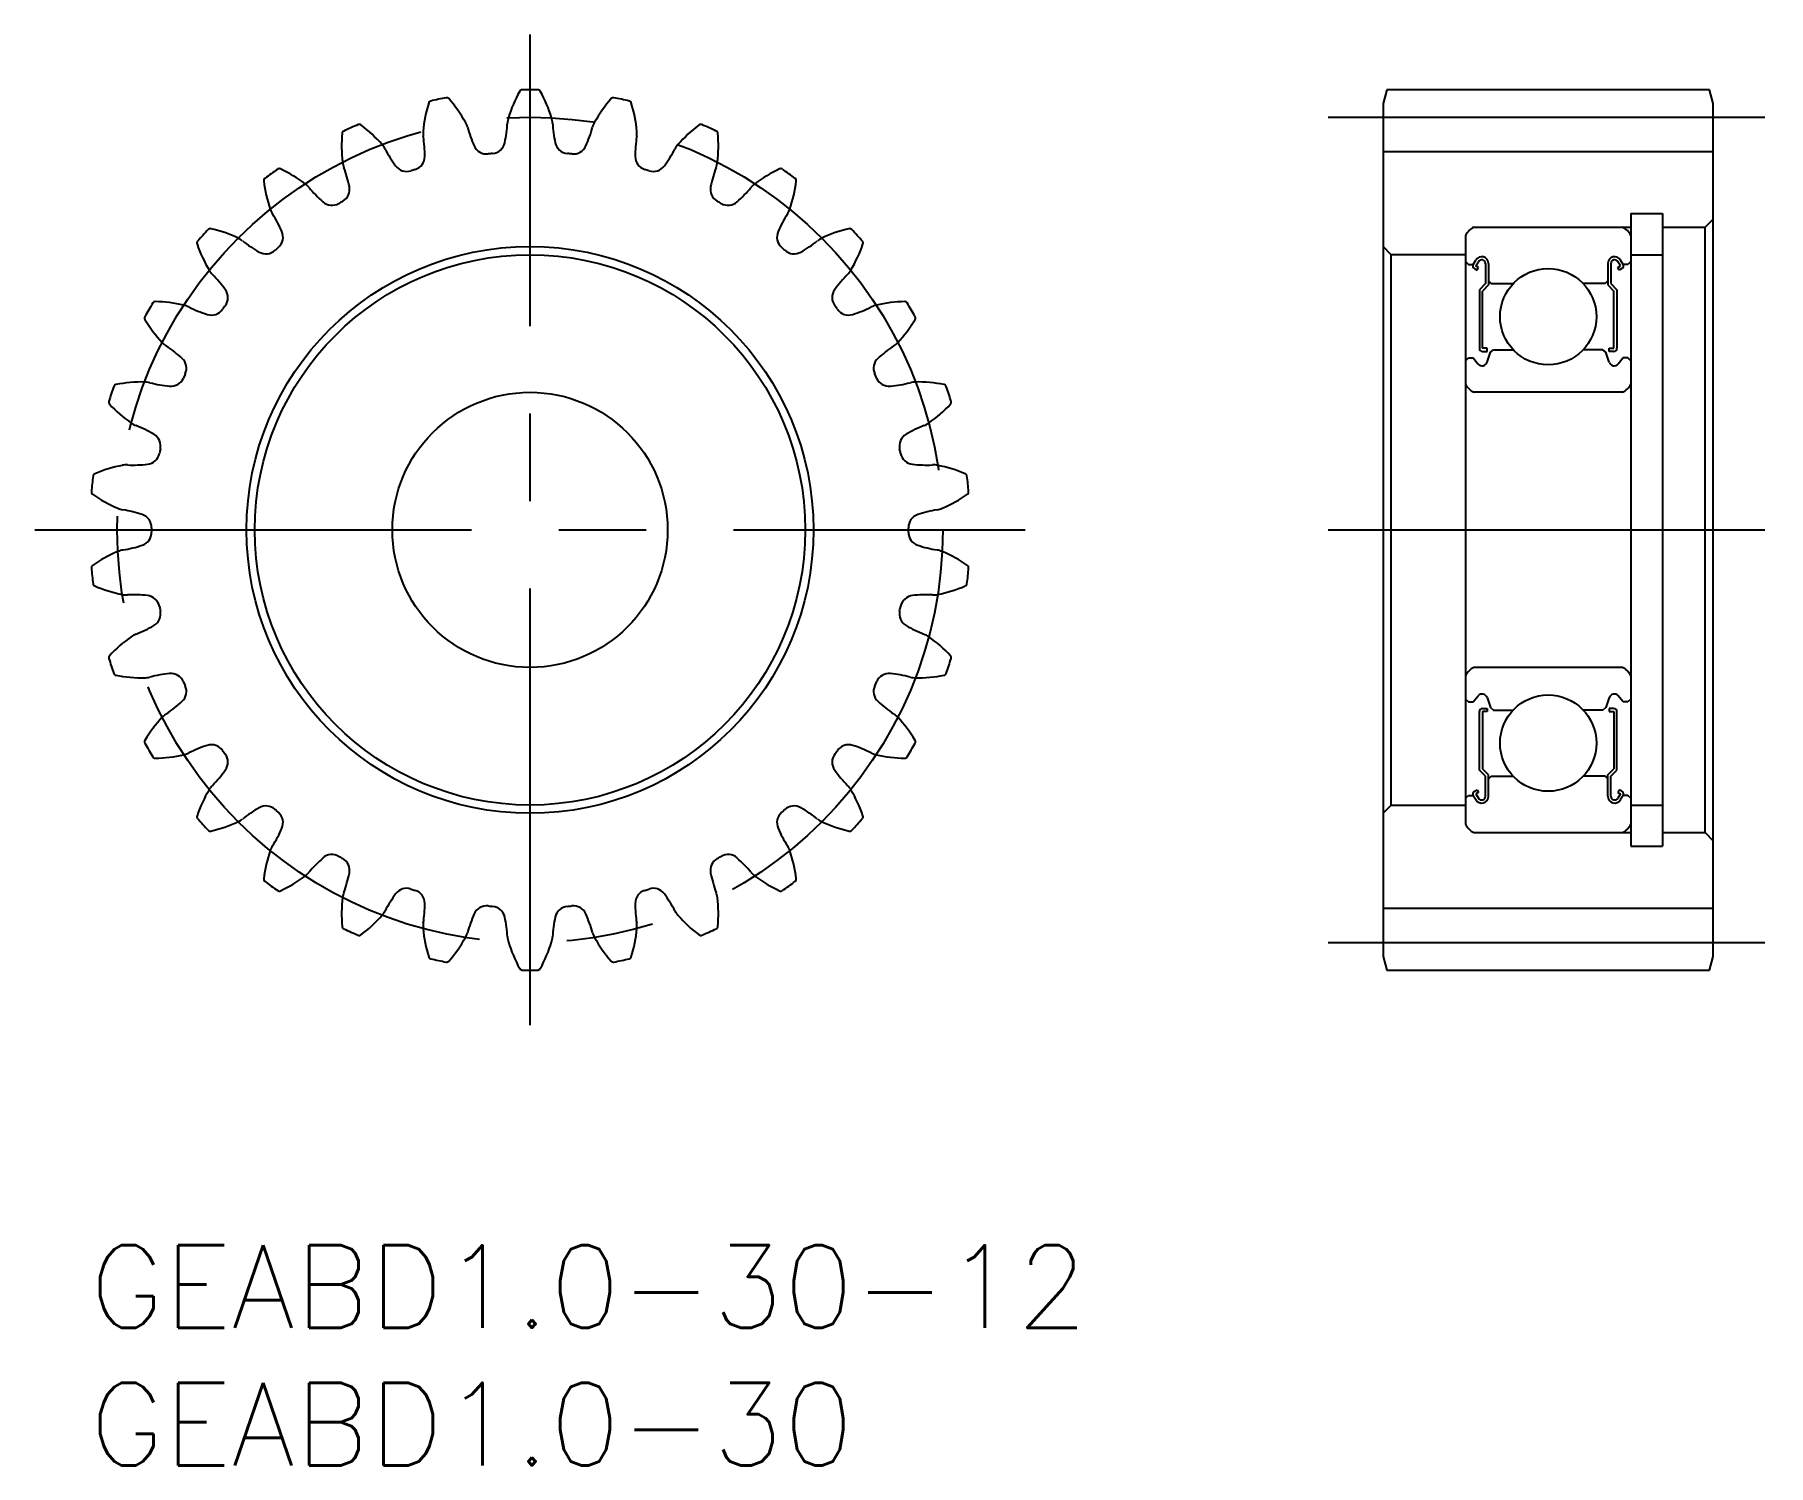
# Model space of a CAD drawing. Extents: x -2 to 61, y -8 to 44.
import ezdxf

# ---------------------------------------------------------------- set-up
doc = ezdxf.new("R2010")
doc.units = 0
doc.header["$LTSCALE"] = 0.5
doc.linetypes.add('CENTER', pattern=[50.8, 31.75, -6.35, 6.35, -6.35])
for name, color, linetype in [('MSM_CENTER', 1, 'CENTER'), ('MSM_CONTINUOUS', 7, 'CONTINUOUS'), ('MSM_PART_NUMBER', 7, 'CONTINUOUS')]:
    doc.layers.add(name, color=color, linetype=linetype)
doc.styles.get("Standard").update_dxf_attribs({"font": 'txt.shx', "height": 1, "bigfont": 'bigfont.shx'})

# ---------------------------------------------------------------- blocks, each defined once
blk = doc.blocks.new('*U3')
at = {"layer": 'MSM_PART_NUMBER'}
blk.add_text('GEABD1.0-30', height=3, dxfattribs=at).set_placement((0, -8))
blk = doc.blocks.new('*U4')
at = {"layer": 'MSM_PART_NUMBER'}
blk.add_text('GEABD1.0-30-12', height=3, dxfattribs=at).set_placement((0, -3))

msp = doc.modelspace()

# ---------------------------------------------------------------- linework, layer by layer
at = {"layer": 'MSM_CENTER'}
for p, q in [((16, 8), (16, 44)), ((45, 41), (61, 41)), ((-2, 26), (34, 26)), ((45, 26), (61, 26)), ((45, 11), (61, 11))]:
    msp.add_line(p, q, dxfattribs=at)
msp.add_circle((16, 26), 15, dxfattribs=at)
at = {"layer": 'MSM_CONTINUOUS'}
for p, q in [((47.134, 42), (47, 41.5)), ((58.866, 42), (47.134, 42)), ((59, 41.5), (58.866, 42)), ((47, 41.5), (47, 10.5)), ((59, 10.5), (59, 41.5)), ((47, 39.75), (59, 39.75)), ((56, 37.5), (56, 14.5)), ((56, 37.5), (57.15, 37.5)), ((57.15, 37.5), (57.15, 14.5)), ((59, 37.3), (58.7, 37)), ((50, 36.7), (50, 15.3)), ((50.3, 37), (56, 37)), ((57.15, 37), (58.7, 37)), ((58.7, 15), (58.7, 37)), ((47.3, 36), (47, 36.3)), ((50, 36), (47.3, 36)), ((47.3, 16), (47.3, 36)), ((56, 36), (57.15, 36)), ((50, 35.75), (50.1, 35.65)), ((50.1, 35.65), (50.278, 35.65)), ((50.278, 35.65), (50.368, 35.803)), ((50.318, 35.498), (50.415, 35.443)), ((50.374, 35.594), (50.465, 35.748)), ((50.47, 35.539), (50.374, 35.594)), ((50.415, 35.443), (50.47, 35.539)), ((50.722, 35.679), (50.722, 34.95)), ((50.833, 35.679), (50.833, 34.904)), ((55.167, 35.679), (55.167, 34.904)), ((55.278, 35.679), (55.278, 34.95)), ((55.53, 35.539), (55.626, 35.594)), ((55.585, 35.443), (55.53, 35.539)), ((55.626, 35.594), (55.535, 35.748)), ((55.682, 35.498), (55.585, 35.443)), ((55.722, 35.65), (55.632, 35.803)), ((55.9, 35.65), (55.722, 35.65)), ((56, 35.75), (55.9, 35.65)), ((50.722, 34.95), (50.5, 34.728)), ((50.5, 34.728), (50.5, 32.601)), ((50.833, 34.904), (50.611, 34.682)), ((50.611, 32.601), (50.611, 34.682)), ((50.833, 35.05), (50.933, 34.95)), ((50.933, 34.95), (51.726, 34.95)), ((55.067, 34.95), (54.274, 34.95)), ((55.167, 35.05), (55.067, 34.95)), ((55.167, 34.904), (55.389, 34.682)), ((55.278, 34.95), (55.5, 34.728)), ((55.389, 32.601), (55.389, 34.682)), ((55.5, 34.728), (55.5, 32.601)), ((50, 32.15), (50.1, 32.25)), ((50.1, 32.25), (50.278, 32.25)), ((50.278, 32.25), (50.454, 32.029)), ((50.778, 32.601), (50.611, 32.601)), ((50.611, 32.49), (50.778, 32.49)), ((50.778, 32.49), (50.778, 32.601)), ((50.778, 32.097), (50.908, 32.456)), ((50.908, 32.456), (51.008, 32.55)), ((51.008, 32.55), (51.726, 32.55)), ((54.992, 32.55), (54.274, 32.55)), ((55.092, 32.456), (54.992, 32.55)), ((55.222, 32.097), (55.092, 32.456)), ((55.222, 32.601), (55.389, 32.601)), ((55.222, 32.49), (55.222, 32.601)), ((55.389, 32.49), (55.222, 32.49)), ((55.722, 32.25), (55.546, 32.029)), ((55.9, 32.25), (55.722, 32.25)), ((56, 32.15), (55.9, 32.25)), ((55.7, 31), (50.3, 31)), ((55.7, 21), (50.3, 21)), ((50, 19.85), (50.1, 19.75)), ((50.1, 19.75), (50.278, 19.75)), ((50.278, 19.75), (50.454, 19.971)), ((50.778, 19.903), (50.908, 19.544)), ((50.908, 19.544), (51.008, 19.45)), ((55.092, 19.544), (54.992, 19.45)), ((55.222, 19.903), (55.092, 19.544)), ((55.722, 19.75), (55.546, 19.971)), ((55.9, 19.75), (55.722, 19.75)), ((56, 19.85), (55.9, 19.75)), ((50.5, 17.272), (50.5, 19.399)), ((50.611, 19.51), (50.778, 19.51)), ((50.611, 19.399), (50.611, 17.318)), ((50.778, 19.399), (50.611, 19.399)), ((50.778, 19.51), (50.778, 19.399)), ((51.008, 19.45), (51.726, 19.45)), ((54.992, 19.45), (54.274, 19.45)), ((55.222, 19.51), (55.222, 19.399)), ((55.389, 19.51), (55.222, 19.51)), ((55.222, 19.399), (55.389, 19.399)), ((55.389, 19.399), (55.389, 17.318)), ((55.5, 17.272), (55.5, 19.399)), ((50.722, 17.05), (50.5, 17.272)), ((50.833, 17.096), (50.611, 17.318)), ((50.722, 16.321), (50.722, 17.05)), ((50.833, 16.321), (50.833, 17.096)), ((50.833, 16.95), (50.933, 17.05)), ((50.933, 17.05), (51.726, 17.05)), ((55.067, 17.05), (54.274, 17.05)), ((55.167, 16.95), (55.067, 17.05)), ((55.167, 17.096), (55.389, 17.318)), ((55.167, 16.321), (55.167, 17.096)), ((55.278, 17.05), (55.5, 17.272)), ((55.278, 16.321), (55.278, 17.05)), ((50.318, 16.502), (50.415, 16.557)), ((50.47, 16.461), (50.374, 16.406)), ((50.374, 16.406), (50.465, 16.252)), ((50.415, 16.557), (50.47, 16.461)), ((55.585, 16.557), (55.53, 16.461)), ((55.53, 16.461), (55.626, 16.406)), ((55.626, 16.406), (55.535, 16.252)), ((55.682, 16.502), (55.585, 16.557)), ((47, 15.7), (47.3, 16)), ((47.3, 16), (50, 16)), ((50, 16.25), (50.1, 16.35)), ((50.1, 16.35), (50.278, 16.35)), ((50.278, 16.35), (50.368, 16.197)), ((55.722, 16.35), (55.632, 16.197)), ((55.9, 16.35), (55.722, 16.35)), ((56, 16.25), (55.9, 16.35)), ((56, 16), (57.15, 16)), ((50.3, 15), (56, 15)), ((56, 14.5), (57.15, 14.5)), ((57.15, 15), (58.7, 15)), ((58.7, 15), (59, 14.7)), ((47, 12.25), (59, 12.25)), ((47, 10.5), (47.134, 10)), ((58.866, 10), (59, 10.5)), ((47.134, 10), (58.866, 10))]:
    msp.add_line(p, q, dxfattribs=at)
for centre, radius in [((16, 26), 10.3), ((16, 26), 10), ((53, 33.75), 1.75), ((16, 26), 5), ((53, 18.25), 1.75)]:
    msp.add_circle(centre, radius, dxfattribs=at)
for centre, radius, start, end in [((12.414, 41.49), 0.1, 103.03354, 162.94301), ((16, 26), 16, 100.9665, 103.0335), ((12.975, 41.61), 0.1, 41.05699, 100.9665), ((9.28, 38.391), 5, 29, 41.05699), ((19.996, 39.518), 5, 150.94301, 163), ((15.713, 41.897), 0.1, 91.0335, 150.94301), ((16, 26), 16, 88.9665, 91.0335), ((16.287, 41.897), 0.1, 29.057, 88.9665), ((12.004, 39.518), 5, 17, 29.05699), ((22.72, 38.391), 5, 138.94301, 151), ((19.025, 41.61), 0.1, 79.0335, 138.94301), ((16, 26), 16, 76.9665, 79.0335), ((19.586, 41.49), 0.1, 17.057, 76.9665), ((17.099, 40.053), 5, 162.94301, 175), ((16, 40.739), 0.821, 162.99999, 176.59377), ((16, 40.739), 0.821, 3.40623, 17.00001), ((14.901, 40.053), 5, 5, 17.05699), ((14.153, 39.974), 5, 174.94301, 187), ((9.272, 40.406), 0.1, 115.03354, 174.94301), ((16, 26), 16, 112.9665, 115.0335), ((9.796, 40.64), 0.1, 53.057, 112.9665), ((6.851, 36.723), 5, 41, 53.05699), ((12.935, 40.417), 0.821, 174.99999, 188.59377), ((12.935, 40.417), 0.821, 15.40623, 29.00001), ((18.176, 41.865), 4.615, 195.44627, 204.42293), ((10.574, 41.066), 4.615, 347.57707, 356.55373), ((21.426, 41.066), 4.615, 183.44627, 192.42293), ((13.824, 41.865), 4.615, 335.57707, 344.55373), ((19.065, 40.417), 0.821, 150.99999, 164.59377), ((19.065, 40.417), 0.821, 351.40623, 5.00001), ((25.149, 36.723), 5, 126.94301, 139), ((22.204, 40.64), 0.1, 67.0335, 126.94301), ((16, 26), 16, 64.9665, 67.0335), ((22.728, 40.406), 0.1, 5.057, 64.9665), ((17.847, 39.974), 5, 353, 5.05699), ((10.005, 39.465), 0.821, 27.40623, 41.00001), ((14.83, 41.97), 4.615, 207.44627, 216.42293), ((7.56, 39.608), 4.615, 359.57707, 8.55373), ((14.428, 40.163), 0.5, 204.42293, 276.33167), ((14.593, 40.18), 0.5, 275.66833, 347.57707), ((17.407, 40.18), 0.5, 192.42293, 264.33167), ((17.572, 40.163), 0.5, 263.66833, 335.57707), ((24.44, 39.608), 4.615, 171.44627, 180.42293), ((17.17, 41.97), 4.615, 323.57707, 332.55373), ((21.995, 39.465), 0.821, 138.99999, 152.59377), ((16, 26), 16, 124.9665, 127.0335), ((6.888, 39.03), 0.1, 65.05699, 124.9665), ((4.821, 34.587), 5, 53, 65.05699), ((10.005, 39.465), 0.821, 186.99999, 200.59377), ((4.915, 37.556), 4.615, 11.57707, 20.55373), ((11.518, 39.527), 0.5, 216.42293, 288.33167), ((16, 26), 13.75, 107.66833, 108.33167), ((11.675, 39.578), 0.5, 287.66833, 359.57707), ((16, 26), 13.75, 95.66833, 96.33167), ((16, 26), 13.75, 83.66833, 84.33167), ((20.325, 39.578), 0.5, 180.42293, 252.33166), ((16, 26), 13.75, 71.66833, 72.33167), ((20.482, 39.527), 0.5, 251.66833, 323.57707), ((27.085, 37.556), 4.615, 159.44627, 168.42293), ((21.995, 39.465), 0.821, 339.40623, 353.00001), ((27.179, 34.587), 5, 114.94301, 127), ((25.112, 39.03), 0.1, 55.03348, 114.94301), ((16, 26), 16, 52.9665, 55.0335), ((6.424, 38.693), 0.1, 127.03354, 186.94301), ((11.288, 39.285), 5, 186.94301, 199), ((7.336, 37.924), 0.821, 39.40623, 53.00001), ((11.535, 41.378), 4.615, 219.44627, 228.42293), ((8.947, 38.382), 0.5, 299.66833, 11.57707), ((23.053, 38.382), 0.5, 168.42293, 240.33167), ((20.465, 41.378), 4.615, 311.57707, 320.55373), ((24.664, 37.924), 0.821, 126.99999, 140.59377), ((20.712, 39.285), 5, 341, 353.05699), ((25.576, 38.693), 0.1, 353.057, 52.9665), ((8.804, 38.299), 0.5, 228.42293, 300.33167), ((16, 26), 13.75, 119.66833, 120.33167), ((16, 26), 13.75, 59.66833, 60.33167), ((23.196, 38.299), 0.5, 239.66833, 311.57707), ((7.336, 37.924), 0.821, 198.99999, 212.59377), ((2.755, 34.999), 4.615, 23.57707, 32.55373), ((29.245, 34.999), 4.615, 147.44627, 156.42293), ((24.664, 37.924), 0.821, 327.40623, 341.00001), ((16, 26), 16, 136.9665, 139.0335), ((4.378, 36.851), 0.1, 77.05699, 136.9665), ((3.28, 32.075), 5, 65, 77.05699), ((5.046, 35.863), 0.821, 51.40623, 65.00001), ((6.526, 36.645), 0.5, 311.66833, 23.57707), ((25.474, 36.645), 0.5, 156.42293, 228.33167), ((26.954, 35.863), 0.821, 114.99999, 128.59377), ((28.72, 32.075), 5, 102.94301, 115), ((27.622, 36.851), 0.1, 43.03348, 102.94301), ((16, 26), 16, 40.9665, 43.0335), ((50.547, 36.453), 0.6, 114.29581, 155.70419), ((55.453, 36.453), 0.6, 24.29533, 65.70471), ((3.994, 36.424), 0.1, 139.03353, 198.94301), ((8.629, 38.015), 5, 198.94301, 211), ((8.435, 40.114), 4.615, 231.44627, 240.42293), ((6.404, 36.534), 0.5, 240.42293, 312.33167), ((16, 26), 13.75, 131.66833, 132.33167), ((16, 26), 13.75, 47.66833, 48.33167), ((25.596, 36.534), 0.5, 227.66833, 299.57707), ((23.565, 40.114), 4.615, 299.57707, 308.55373), ((23.371, 38.015), 5, 329, 341.05699), ((28.006, 36.424), 0.1, 341.057, 40.9665), ((50.584, 35.679), 0.249, 0, 150.00008), ((55.416, 35.679), 0.249, 30, 179.99995), ((5.046, 35.863), 0.821, 210.99999, 224.59377), ((1.173, 32.048), 4.615, 35.57707, 44.55373), ((30.827, 32.048), 4.615, 135.44627, 144.42293), ((26.954, 35.863), 0.821, 315.40623, 329.00001), ((50.374, 35.594), 0.111, 149.99957, 239.99994), ((50.584, 35.679), 0.138, 0, 150.00029), ((55.416, 35.679), 0.138, 29.99988, 179.99995), ((55.626, 35.594), 0.111, 299.99976, 30.00038), ((4.52, 34.443), 0.5, 323.66833, 35.57707), ((27.48, 34.443), 0.5, 144.42293, 216.33167), ((16, 26), 16, 148.9665, 151.0335), ((2.376, 34.197), 0.1, 89.05699, 148.9665), ((2.295, 29.298), 5, 77, 89.05699), ((3.235, 33.37), 0.821, 63.40623, 77.00001), ((5.666, 38.232), 4.615, 243.44627, 252.42293), ((16, 26), 13.75, 143.66833, 144.33167), ((16, 26), 13.75, 35.66833, 36.33167), ((26.334, 38.232), 4.615, 287.57707, 296.55373), ((28.765, 33.37), 0.821, 102.99999, 116.59377), ((29.705, 29.298), 5, 90.94301, 103), ((29.624, 34.197), 0.1, 31.03348, 90.94301), ((16, 26), 16, 28.9665, 31.0335), ((2.089, 33.7), 0.1, 151.03353, 210.94301), ((6.292, 36.22), 5, 210.94301, 223), ((4.423, 34.309), 0.5, 252.42293, 324.33167), ((27.577, 34.309), 0.5, 215.66833, 287.57707), ((25.708, 36.22), 5, 317, 329.05699), ((29.911, 33.7), 0.1, 329.05699, 28.9665), ((3.235, 33.37), 0.821, 222.99999, 236.59377), ((28.765, 33.37), 0.821, 303.40623, 317.00001), ((0.24, 28.833), 4.615, 47.57707, 56.55373), ((3.016, 31.871), 0.5, 335.66833, 47.57707), ((28.984, 31.871), 0.5, 132.42292, 204.33167), ((31.76, 28.833), 4.615, 123.44627, 132.42293), ((50.611, 32.601), 0.111, 179.99995, 270.00049), ((55.389, 32.601), 0.111, 269.99976, 0), ((2.949, 31.721), 0.5, 264.42292, 336.33167), ((16, 26), 13.75, 155.66833, 156.33167), ((16, 26), 13.75, 23.66833, 24.33167), ((29.051, 31.721), 0.5, 203.66836, 275.57707), ((50.599, 32.151), 0.186, 219.99989, 343.15308), ((55.401, 32.151), 0.186, 196.84676, 320), ((16, 26), 16, 160.9665, 163.0335), ((0.969, 31.185), 0.1, 101.05699, 160.9665), ((1.909, 26.376), 5, 89, 101.05699), ((1.982, 30.555), 0.821, 75.40623, 89.00001), ((3.349, 35.816), 4.615, 255.44627, 264.42293), ((28.651, 35.816), 4.615, 275.57707, 284.55373), ((30.018, 30.555), 0.821, 90.99999, 104.59377), ((30.091, 26.376), 5, 78.94301, 91), ((31.031, 31.185), 0.1, 19.03351, 78.94301), ((16, 26), 16, 16.9665, 19.0335), ((50.547, 31.547), 0.6, 204.29527, 245.70473), ((55.453, 31.547), 0.6, 294.29517, 335.70459), ((0.792, 30.64), 0.1, 163.03353, 222.94301), ((4.379, 33.978), 5, 222.94301, 235), ((27.621, 33.978), 5, 305, 317.05699), ((31.208, 30.64), 0.1, 317.057, 16.9665), ((1.982, 30.555), 0.821, 234.99999, 248.59377), ((-0.005, 25.495), 4.615, 59.57707, 68.55373), ((32.005, 25.495), 4.615, 111.44627, 120.42293), ((30.018, 30.555), 0.821, 291.40623, 305.00001), ((2.079, 29.043), 0.5, 347.66833, 59.57707), ((29.921, 29.043), 0.5, 120.42292, 192.33167), ((1.341, 27.541), 0.821, 87.40623, 101.00001), ((1.584, 32.972), 4.615, 267.44627, 276.42293), ((2.044, 28.882), 0.5, 276.42292, 348.33167), ((16, 26), 13.75, 167.66833, 168.33167), ((16, 26), 13.75, 11.66833, 12.33167), ((29.956, 28.882), 0.5, 191.66836, 263.57707), ((30.416, 32.972), 4.615, 263.57707, 272.55373), ((30.659, 27.541), 0.821, 78.99999, 92.59377), ((16, 26), 16, 172.9665, 175.0335), ((0.22, 27.947), 0.1, 113.05699, 172.9665), ((2.139, 23.438), 5, 101, 113.05699), ((29.861, 23.438), 5, 66.94301, 79), ((31.78, 27.947), 0.1, 7.03351, 66.94301), ((16, 26), 16, 4.9665, 7.0335), ((0.16, 27.377), 0.1, 175.03353, 234.94301), ((2.974, 31.388), 5, 234.94301, 247), ((29.026, 31.388), 5, 293, 305.05699), ((31.84, 27.377), 0.1, 305.057, 4.9665), ((1.341, 27.541), 0.821, 246.99999, 260.59377), ((0.45, 22.178), 4.615, 71.57707, 80.55373), ((1.75, 26.082), 0.5, 359.66833, 71.57707), ((30.25, 26.082), 0.5, 108.42292, 180.33167), ((31.55, 22.178), 4.615, 99.44627, 108.42293), ((30.659, 27.541), 0.821, 279.40623, 293.00001), ((1.75, 25.918), 0.5, 288.42292, 0.33167), ((16, 26), 13.75, 179.66833, 180.33167), ((16, 26), 13.75, 359.66833, 0.33167), ((30.25, 25.918), 0.5, 179.66836, 251.57707), ((2.974, 20.612), 5, 113, 125.05699), ((1.341, 24.459), 0.821, 99.40623, 113.00001), ((0.45, 29.822), 4.615, 279.44627, 288.42293), ((31.55, 29.822), 4.615, 251.57707, 260.55373), ((30.659, 24.459), 0.821, 66.99999, 80.59377), ((29.026, 20.612), 5, 54.94301, 67), ((0.16, 24.623), 0.1, 125.05699, 184.9665), ((16, 26), 16, 184.9665, 187.0335), ((16, 26), 16, 352.9665, 355.0335), ((31.84, 24.623), 0.1, 355.03352, 54.94301), ((0.22, 24.053), 0.1, 187.03353, 246.94301), ((2.139, 28.562), 5, 246.94301, 259), ((29.861, 28.562), 5, 281, 293.05699), ((31.78, 24.053), 0.1, 293.057, 352.9665), ((1.341, 24.459), 0.821, 258.99999, 272.59377), ((1.584, 19.028), 4.615, 83.57707, 92.55373), ((2.044, 23.118), 0.5, 11.66833, 83.57707), ((29.956, 23.118), 0.5, 96.42292, 168.33167), ((30.416, 19.028), 4.615, 87.44627, 96.42293), ((30.659, 24.459), 0.821, 267.40623, 281.00001), ((2.079, 22.957), 0.5, 300.42293, 12.33167), ((16, 26), 13.75, 191.66833, 192.33167), ((29.921, 22.957), 0.5, 167.66836, 239.57707), ((16, 26), 13.75, 347.66833, 348.33167), ((4.379, 18.022), 5, 125, 137.05699), ((1.982, 21.445), 0.821, 111.40623, 125.00001), ((-0.005, 26.505), 4.615, 291.44627, 300.42293), ((32.005, 26.505), 4.615, 239.57707, 248.55373), ((30.018, 21.445), 0.821, 54.99999, 68.59377), ((27.621, 18.022), 5, 42.94301, 55), ((0.792, 21.36), 0.1, 137.057, 196.9665), ((31.208, 21.36), 0.1, 343.03352, 42.94301), ((16, 26), 16, 196.9665, 199.0335), ((16, 26), 16, 340.9665, 343.0335), ((50.547, 20.453), 0.6, 114.29527, 155.70473), ((55.453, 20.453), 0.6, 24.29541, 65.70483), ((0.969, 20.815), 0.1, 199.03353, 258.94301), ((1.909, 25.624), 5, 258.94301, 271), ((1.982, 21.445), 0.821, 270.99999, 284.59377), ((3.349, 16.184), 4.615, 95.57707, 104.55373), ((2.949, 20.279), 0.5, 23.66833, 95.57707), ((3.016, 20.129), 0.5, 312.42292, 24.33167), ((16, 26), 13.75, 203.66833, 204.33167), ((28.984, 20.129), 0.5, 155.66833, 227.57707), ((16, 26), 13.75, 335.66833, 336.33167), ((29.051, 20.279), 0.5, 84.42292, 156.33167), ((28.651, 16.184), 4.615, 75.44627, 84.42293), ((30.018, 21.445), 0.821, 255.40623, 269.00001), ((30.091, 25.624), 5, 269, 281.05699), ((31.031, 20.815), 0.1, 281.057, 340.9665), ((0.24, 23.167), 4.615, 303.44627, 312.42293), ((31.76, 23.167), 4.615, 227.57707, 236.55373), ((50.599, 19.849), 0.186, 16.84692, 140.00011), ((55.401, 19.849), 0.186, 40, 163.15324), ((6.292, 15.78), 5, 137, 149.05699), ((3.235, 18.63), 0.821, 123.40623, 137.00001), ((28.765, 18.63), 0.821, 42.99999, 56.59377), ((25.708, 15.78), 5, 30.94301, 43), ((50.611, 19.399), 0.111, 89.99951, 180.00005), ((55.389, 19.399), 0.111, 0, 90.00024), ((2.089, 18.3), 0.1, 149.057, 208.9665), ((29.911, 18.3), 0.1, 331.03352, 30.94301), ((16, 26), 16, 208.9665, 211.0335), ((2.376, 17.803), 0.1, 211.03346, 270.94301), ((2.295, 22.702), 5, 270.94301, 283), ((3.235, 18.63), 0.821, 282.99999, 296.59377), ((5.666, 13.768), 4.615, 107.57707, 116.55373), ((4.423, 17.691), 0.5, 35.66833, 107.57707), ((16, 26), 13.75, 215.66833, 216.33167), ((4.52, 17.557), 0.5, 324.42293, 36.33167), ((27.48, 17.557), 0.5, 143.66833, 215.57707), ((16, 26), 13.75, 323.66833, 324.33167), ((27.577, 17.691), 0.5, 72.42292, 144.33167), ((26.334, 13.768), 4.615, 63.44627, 72.42293), ((28.765, 18.63), 0.821, 243.40623, 257.00001), ((29.705, 22.702), 5, 257, 269.05699), ((29.624, 17.803), 0.1, 269.057, 328.9665), ((16, 26), 16, 328.9665, 331.0335), ((1.173, 19.952), 4.615, 315.44627, 324.42293), ((30.827, 19.952), 4.615, 215.57707, 224.55373), ((8.629, 13.985), 5, 149, 161.05699), ((5.046, 16.137), 0.821, 135.40623, 149.00001), ((26.954, 16.137), 0.821, 30.99999, 44.59377), ((23.371, 13.985), 5, 18.94301, 31), ((50.374, 16.406), 0.111, 120.00006, 210.00043), ((55.626, 16.406), 0.111, 329.99962, 60.00024), ((8.435, 11.886), 4.615, 119.57707, 128.55373), ((6.404, 15.466), 0.5, 47.66833, 119.57707), ((16, 26), 13.75, 227.66833, 228.33167), ((16, 26), 13.75, 311.66833, 312.33167), ((25.596, 15.466), 0.5, 60.42293, 132.33167), ((23.565, 11.886), 4.615, 51.44627, 60.42293), ((50.584, 16.321), 0.249, 209.99992, 0), ((50.584, 16.321), 0.138, 209.99971, 0), ((55.416, 16.321), 0.249, 180.00005, 330), ((55.416, 16.321), 0.138, 180.00005, 330.00012), ((3.994, 15.576), 0.1, 161.057, 220.9665), ((16, 26), 16, 220.9665, 223.0335), ((3.28, 19.925), 5, 282.94301, 295), ((5.046, 16.137), 0.821, 294.99999, 308.59377), ((2.755, 17.001), 4.615, 327.44627, 336.42293), ((6.526, 15.355), 0.5, 336.42292, 48.33167), ((25.474, 15.355), 0.5, 131.66833, 203.57707), ((29.245, 17.001), 4.615, 203.57707, 212.55373), ((26.954, 16.137), 0.821, 231.40623, 245.00001), ((28.72, 19.925), 5, 245, 257.05699), ((16, 26), 16, 316.9665, 319.0335), ((28.006, 15.576), 0.1, 319.03352, 18.94301), ((50.547, 15.547), 0.6, 204.29581, 245.70419), ((55.453, 15.547), 0.6, 294.29529, 335.70467), ((4.378, 15.149), 0.1, 223.03346, 282.94301), ((7.336, 14.076), 0.821, 147.40623, 161.00001), ((24.664, 14.076), 0.821, 18.99999, 32.59377), ((27.622, 15.149), 0.1, 257.057, 316.9665), ((11.288, 12.715), 5, 161, 173.05699), ((11.535, 10.622), 4.615, 131.57707, 140.55373), ((8.804, 13.701), 0.5, 59.66833, 131.57707), ((16, 26), 13.75, 239.66833, 240.33167), ((8.947, 13.618), 0.5, 348.42293, 60.33167), ((23.053, 13.618), 0.5, 119.66833, 191.57707), ((16, 26), 13.75, 299.66833, 300.33167), ((23.196, 13.701), 0.5, 48.42293, 120.33167), ((20.465, 10.622), 4.615, 39.44627, 48.42293), ((20.712, 12.715), 5, 6.94301, 19), ((6.424, 13.307), 0.1, 173.057, 232.9665), ((4.821, 17.413), 5, 294.94301, 307), ((7.336, 14.076), 0.821, 306.99999, 320.59377), ((4.915, 14.444), 4.615, 339.44627, 348.42293), ((27.085, 14.444), 4.615, 191.57707, 200.55373), ((24.664, 14.076), 0.821, 219.40623, 233.00001), ((27.179, 17.413), 5, 233, 245.05699), ((25.576, 13.307), 0.1, 307.03352, 6.94301), ((16, 26), 16, 232.9665, 235.0335), ((6.888, 12.97), 0.1, 235.03353, 294.94301), ((14.153, 12.026), 5, 173, 185.05699), ((10.005, 12.535), 0.821, 159.40623, 173.00001), ((14.83, 10.03), 4.615, 143.57707, 152.55373), ((11.518, 12.473), 0.5, 71.66833, 143.57707), ((16, 26), 13.75, 251.66833, 252.33167), ((11.675, 12.422), 0.5, 0.42292, 72.33167), ((20.325, 12.422), 0.5, 107.66833, 179.57707), ((16, 26), 13.75, 287.66833, 288.33167), ((20.482, 12.473), 0.5, 36.42292, 108.33167), ((17.17, 10.03), 4.615, 27.44627, 36.42293), ((21.995, 12.535), 0.821, 6.99999, 20.59377), ((17.847, 12.026), 5, 354.94301, 7), ((25.112, 12.97), 0.1, 245.05699, 304.9665), ((16, 26), 16, 304.9665, 307.0335), ((6.851, 15.277), 5, 306.94301, 319), ((10.005, 12.535), 0.821, 318.99999, 332.59377), ((7.56, 12.392), 4.615, 351.44627, 0.42293), ((18.176, 10.135), 4.615, 155.57707, 164.55373), ((14.428, 11.837), 0.5, 83.66833, 155.57707), ((16, 26), 13.75, 263.66833, 264.33167), ((14.593, 11.82), 0.5, 12.42292, 84.33167), ((17.407, 11.82), 0.5, 95.66833, 167.57707), ((16, 26), 13.75, 275.66833, 276.33167), ((17.572, 11.837), 0.5, 24.42292, 96.33167), ((13.824, 10.135), 4.615, 15.44627, 24.42293), ((24.44, 12.392), 4.615, 179.57707, 188.55373), ((21.995, 12.535), 0.821, 207.40623, 221.00001), ((25.149, 15.277), 5, 221, 233.05699), ((9.272, 11.594), 0.1, 185.057, 244.9665), ((16, 26), 16, 244.9665, 247.0335), ((12.935, 11.583), 0.821, 171.40623, 185.00001), ((17.099, 11.947), 5, 185, 197.05699), ((12.935, 11.583), 0.821, 330.99999, 344.59377), ((10.574, 10.934), 4.615, 3.44627, 12.42293), ((21.426, 10.934), 4.615, 167.57707, 176.55373), ((19.065, 11.583), 0.821, 195.40623, 209.00001), ((14.901, 11.947), 5, 342.94301, 355), ((19.065, 11.583), 0.821, 354.99999, 8.59377), ((16, 26), 16, 292.9665, 295.0335), ((22.728, 11.594), 0.1, 295.03352, 354.94301), ((9.796, 11.36), 0.1, 247.03353, 306.94301), ((9.28, 13.609), 5, 318.94301, 331), ((16, 11.261), 0.821, 183.40623, 197.00001), ((19.996, 12.482), 5, 197, 209.05699), ((12.004, 12.482), 5, 330.94301, 343), ((16, 11.261), 0.821, 342.99999, 356.59377), ((22.72, 13.609), 5, 209, 221.05699), ((22.204, 11.36), 0.1, 233.05699, 292.9665), ((12.414, 10.51), 0.1, 197.057, 256.9665), ((16, 26), 16, 256.9665, 259.0335), ((12.975, 10.39), 0.1, 259.03353, 318.94301), ((19.025, 10.39), 0.1, 221.05699, 280.9665), ((16, 26), 16, 280.9665, 283.0335), ((19.586, 10.51), 0.1, 283.03352, 342.94301), ((15.713, 10.103), 0.1, 209.05699, 268.9665), ((16, 26), 16, 268.9665, 271.0335), ((16.287, 10.103), 0.1, 271.03352, 330.94301)]:
    msp.add_arc(centre, radius, start, end, dxfattribs=at)

# ---------------------------------------------------------------- block references
for name in ['*U4', '*U3']:
    msp.add_blockref(name, (0, 0), dxfattribs=at)

doc.saveas('drawing.dxf')
